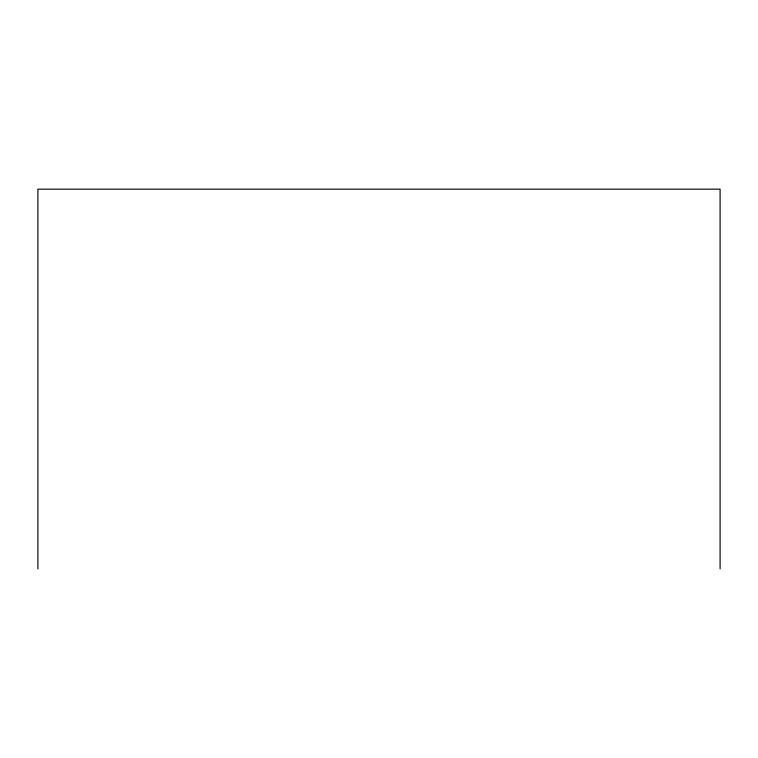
<?xml version="1.0" encoding="UTF-8"?>
<svg xmlns="http://www.w3.org/2000/svg" width="758" height="758" viewBox="0 0 758 758"><rect width="100%" height="100%" fill="white"/><g stroke="black" fill="none" stroke-linecap="round" stroke-linejoin="round"><path stroke-width="1.14" d="M720.1 568.832L720.1 189.168L37.9 189.168L37.9 568.832"/></g></svg>
